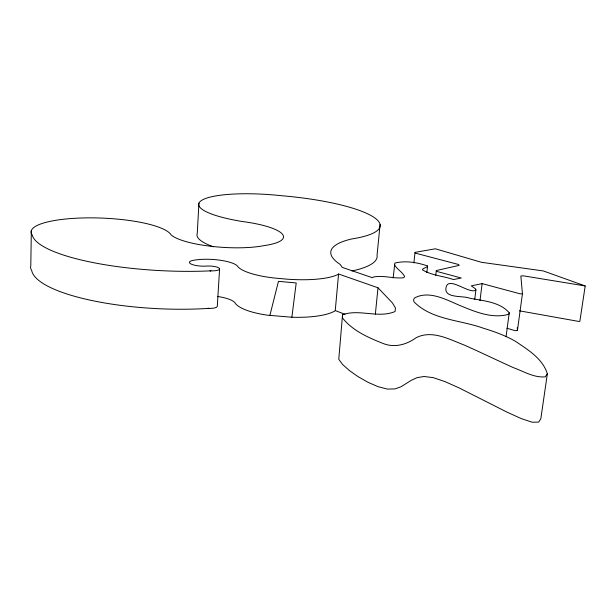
<?xml version="1.0" encoding="UTF-8"?>
<svg xmlns="http://www.w3.org/2000/svg" width="616" height="616" viewBox="0 0 616 616"><rect width="100%" height="100%" fill="white"/><g stroke="black" fill="none" stroke-linecap="round" stroke-linejoin="round"><path stroke-width="0.92" d="M31.331 230.684L30.8 265.773A69.816 18.357 1.9 0 0 31.693 270.501A128.99 34.357 2.7 0 0 208.762 308.393L207.815 308.339A8.963 2.626 3.2 0 0 217.302 306.291L219.581 269.007M198.93 203.157L197.251 233.418A70.617 16.647 4.3 0 0 213.405 246.785M217.34 296.45A26.157 7.615 3.2 0 1 234.881 302.618A43.697 12.62 4.3 0 0 267.583 315.192L291.861 317.232A55.047 15.754 4.4 0 0 334.619 311.119L335.258 310.58L338.569 274.005L378.001 287.78L392.507 303.018L395.41 307.885L395.095 311.519C378.517 318.641 359.328 308.708 342.542 314.745L338.769 359.259L342.465 364.356L349.095 370.316L357.858 376.515L367.852 382.228L378.07 386.686L387.402 389.089L394.948 388.912L401.016 386.771L411.373 380.272L417.063 377.639L424.062 376.491L433.171 377.631L445.006 381.62L459.159 387.934L507.122 412.181L521.275 418.611L532.186 422.222L538.669 422.106L540.833 418.726L547.347 373.82C542.819 358.797 528.004 349.765 515.669 341.457A101.163 31.701 6.8 0 0 483.468 328.266C460.568 319.866 431.739 320.081 413.913 301.725L413.575 299.684L414.499 297.975C428.597 290.359 445.014 299.091 458.258 304.797C473.82 311.28 491.992 319.288 508.862 314.206L509.24 312.789C499.73 301.701 483.013 300.862 469.515 298.167C463.363 295.434 443.466 298.721 446.061 287.349C448.371 275.991 468.052 293.393 475.352 290.475L475.929 289.874L475.544 288.881L471.309 285.87L482.12 283.606L520.181 293.84L522.43 293.763L520.851 276.014L523.238 275.814L585.2 285.947L579.864 321.244L579.232 321.521L519.45 310.826M380.095 224.47L377.046 255.193A103.18 25.025 4.3 0 1 351.944 270.948M375.36 314.129L378.001 287.78M393.147 277.978L394.841 263.07C405.405 260.422 417.463 262.385 427.596 265.996L426.857 272.58M413.883 262.87L415.022 252.368L435.358 248.795L481.466 262.3L543.335 270.948L585.2 285.947M435.758 275.298L436.297 270.547L459.213 265.365L458.589 264.503L415.4 253.138L415.022 252.368M474.751 299.322L475.929 289.874M291.861 317.232L296.211 282.952L278.463 281.35L269.885 315.43M479.972 300.716L482.12 283.606M506.075 336.544L509.24 312.789M506.937 328.259L515.199 330.661L517.425 330.553L522.43 293.763M427.596 265.996L427.273 266.72L422.899 268.876L422.383 269.77C431.5 275.506 443.289 275.983 453.438 279.564L461.261 278.001L436.883 271.448L436.297 270.547M547.347 373.82L545.206 376.861C533.81 377.854 523.554 371.302 513.197 367.567C496.889 360.206 480.788 352.398 464.433 345.129C449.48 339.431 431.993 329.583 416.093 337.745C406.414 344.829 394.024 348.14 382.536 343.251C367.96 337.46 352.537 330.623 342.573 318.041L342.542 314.745M338.569 274.005L337.93 274.49A55.532 14.207 4.5 0 1 280.719 278.586A44.09 11.381 4.4 0 1 237.291 265.866A26.396 6.868 3.5 0 0 194.802 260.091A11.966 3.088 3.3 0 0 191.153 264.087A11.966 3.088 3.3 0 0 207.245 266.035A9.047 2.372 3.4 0 1 219.473 268.553A9.047 2.372 3.4 0 1 210.025 270.77L210.988 270.832A130.084 30.954 3 0 1 32.24 234.958A70.409 16.54 2.3 0 1 90.175 217.856A70.409 16.54 2.3 0 1 171.102 234.865A54.385 12.697 3.7 0 0 211.049 246.3A54.385 12.697 3.7 0 0 263.771 245.661A57.065 13.252 3.8 0 0 282.213 233.934A57.065 13.252 3.8 0 0 242.419 221.521A71.14 14.969 4.4 0 1 201.424 200.516A71.14 14.969 4.4 0 1 281.481 195.711A103.965 22.507 4.4 0 1 372.711 216.547A103.965 22.507 4.4 0 1 351.805 238.946A110.888 26.765 6.4 0 0 340.163 264.433L342.265 267.398L372.557 277.778L373.165 277.077C383.321 274.952 393.601 278.925 403.796 277.724L404.635 276.484C402.248 271.795 396.966 269.408 394.525 264.734M335.258 310.58L344.999 314.291M517.248 327.75L517.425 330.553"/></g></svg>
